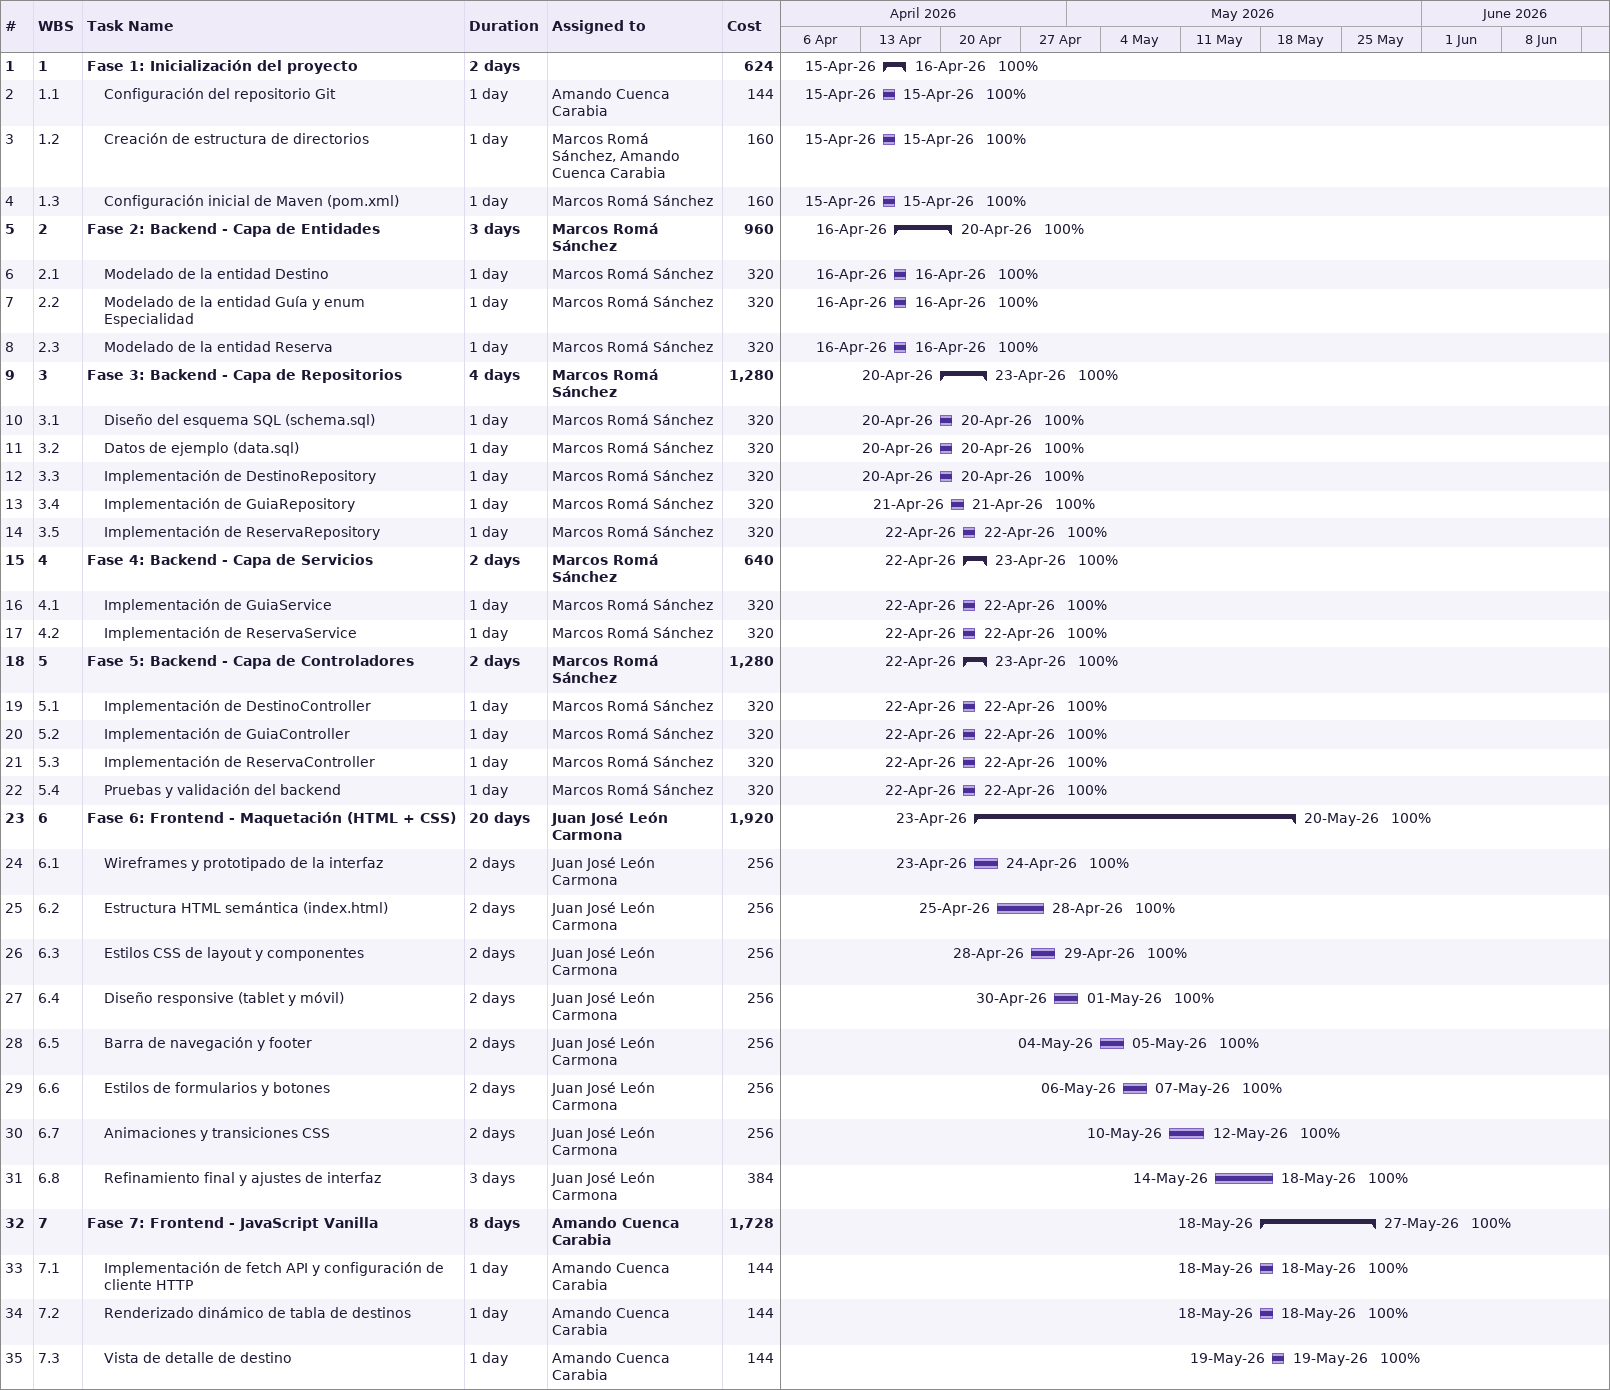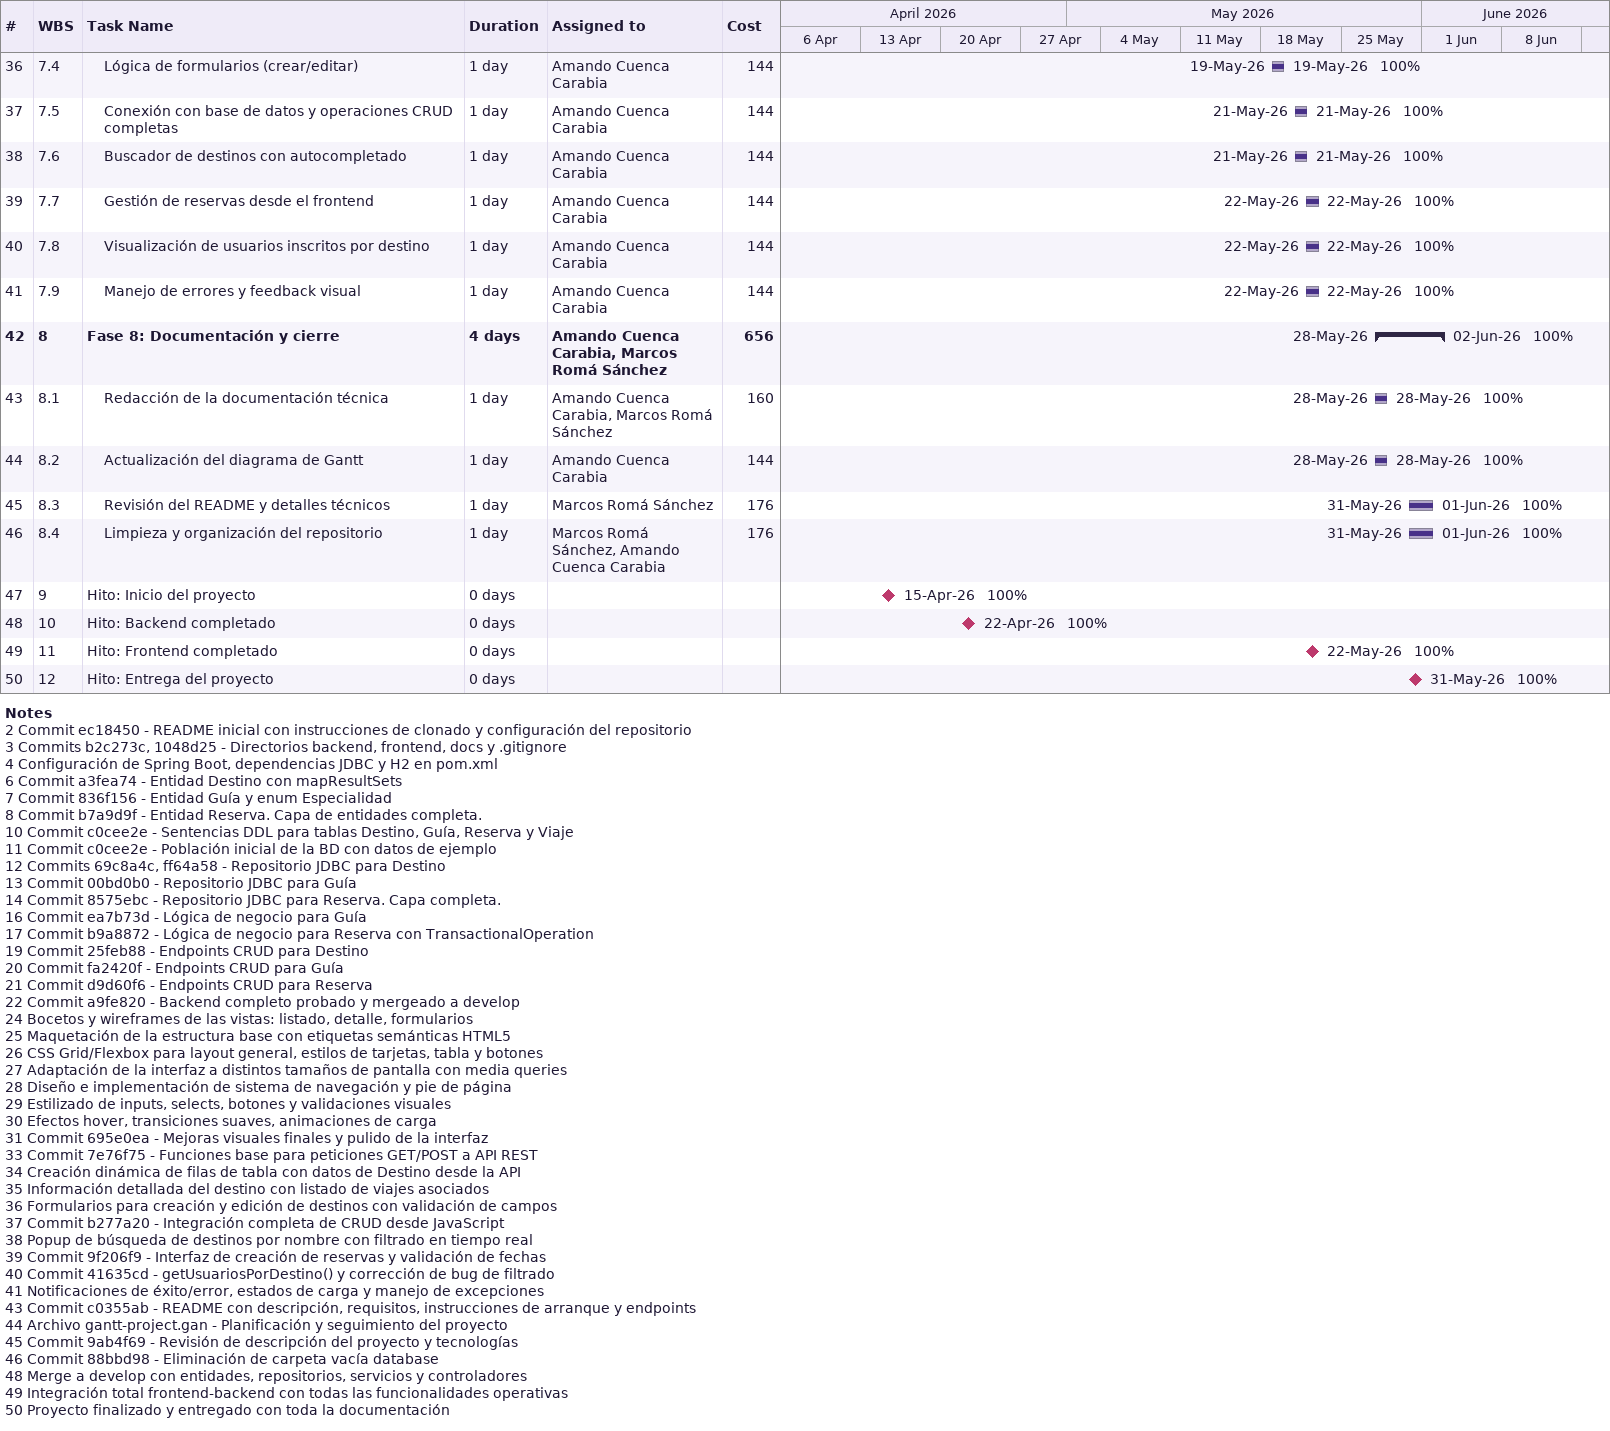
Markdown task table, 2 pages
| ID | WBS | Task | Duration | Start | Finish | Resources | % complete | Cost |
|---|---|---|---|---|---|---|---|---|
| 1 | 1 | **Fase 1: Inicialización del proyecto** | 2d | 2026-04-15 | 2026-04-16 |  | 100 | 624 |
| 2 | 1.1 | Configuración del repositorio Git | 1d | 2026-04-15 | 2026-04-15 | Amando Cuenca Carabia | 100 | 144 |
| 3 | 1.2 | Creación de estructura de directorios | 1d | 2026-04-15 | 2026-04-15 | Marcos Romá Sánchez, Amando Cuenca Carabia | 100 | 160 |
| 4 | 1.3 | Configuración inicial de Maven (pom.xml) | 1d | 2026-04-15 | 2026-04-15 | Marcos Romá Sánchez | 100 | 160 |
| 5 | 2 | **Fase 2: Backend - Capa de Entidades** | 3d | 2026-04-16 | 2026-04-20 | Marcos Romá Sánchez | 100 | 960 |
| 6 | 2.1 | Modelado de la entidad Destino | 1d | 2026-04-16 | 2026-04-16 | Marcos Romá Sánchez | 100 | 320 |
| 7 | 2.2 | Modelado de la entidad Guía y enum Especialidad | 1d | 2026-04-16 | 2026-04-16 | Marcos Romá Sánchez | 100 | 320 |
| 8 | 2.3 | Modelado de la entidad Reserva | 1d | 2026-04-16 | 2026-04-16 | Marcos Romá Sánchez | 100 | 320 |
| 9 | 3 | **Fase 3: Backend - Capa de Repositorios** | 4d | 2026-04-20 | 2026-04-23 | Marcos Romá Sánchez | 100 | 1280 |
| 10 | 3.1 | Diseño del esquema SQL (schema.sql) | 1d | 2026-04-20 | 2026-04-20 | Marcos Romá Sánchez | 100 | 320 |
| 11 | 3.2 | Datos de ejemplo (data.sql) | 1d | 2026-04-20 | 2026-04-20 | Marcos Romá Sánchez | 100 | 320 |
| 12 | 3.3 | Implementación de DestinoRepository | 1d | 2026-04-20 | 2026-04-20 | Marcos Romá Sánchez | 100 | 320 |
| 13 | 3.4 | Implementación de GuiaRepository | 1d | 2026-04-21 | 2026-04-21 | Marcos Romá Sánchez | 100 | 320 |
| 14 | 3.5 | Implementación de ReservaRepository | 1d | 2026-04-22 | 2026-04-22 | Marcos Romá Sánchez | 100 | 320 |
| 15 | 4 | **Fase 4: Backend - Capa de Servicios** | 2d | 2026-04-22 | 2026-04-23 | Marcos Romá Sánchez | 100 | 640 |
| 16 | 4.1 | Implementación de GuiaService | 1d | 2026-04-22 | 2026-04-22 | Marcos Romá Sánchez | 100 | 320 |
| 17 | 4.2 | Implementación de ReservaService | 1d | 2026-04-22 | 2026-04-22 | Marcos Romá Sánchez | 100 | 320 |
| 18 | 5 | **Fase 5: Backend - Capa de Controladores** | 2d | 2026-04-22 | 2026-04-23 | Marcos Romá Sánchez | 100 | 1280 |
| 19 | 5.1 | Implementación de DestinoController | 1d | 2026-04-22 | 2026-04-22 | Marcos Romá Sánchez | 100 | 320 |
| 20 | 5.2 | Implementación de GuiaController | 1d | 2026-04-22 | 2026-04-22 | Marcos Romá Sánchez | 100 | 320 |
| 21 | 5.3 | Implementación de ReservaController | 1d | 2026-04-22 | 2026-04-22 | Marcos Romá Sánchez | 100 | 320 |
| 22 | 5.4 | Pruebas y validación del backend | 1d | 2026-04-22 | 2026-04-22 | Marcos Romá Sánchez | 100 | 320 |
| 23 | 6 | **Fase 6: Frontend - Maquetación (HTML + CSS)** | 20d | 2026-04-23 | 2026-05-20 | Juan José León Carmona | 100 | 1920 |
| 24 | 6.1 | Wireframes y prototipado de la interfaz | 2d | 2026-04-23 | 2026-04-24 | Juan José León Carmona | 100 | 256 |
| 25 | 6.2 | Estructura HTML semántica (index.html) | 2d | 2026-04-25 | 2026-04-28 | Juan José León Carmona | 100 | 256 |
| 26 | 6.3 | Estilos CSS de layout y componentes | 2d | 2026-04-28 | 2026-04-29 | Juan José León Carmona | 100 | 256 |
| 27 | 6.4 | Diseño responsive (tablet y móvil) | 2d | 2026-04-30 | 2026-05-01 | Juan José León Carmona | 100 | 256 |
| 28 | 6.5 | Barra de navegación y footer | 2d | 2026-05-04 | 2026-05-05 | Juan José León Carmona | 100 | 256 |
| 29 | 6.6 | Estilos de formularios y botones | 2d | 2026-05-06 | 2026-05-07 | Juan José León Carmona | 100 | 256 |
| 30 | 6.7 | Animaciones y transiciones CSS | 2d | 2026-05-10 | 2026-05-12 | Juan José León Carmona | 100 | 256 |
| 31 | 6.8 | Refinamiento final y ajustes de interfaz | 3d | 2026-05-14 | 2026-05-18 | Juan José León Carmona | 100 | 384 |
| 32 | 7 | **Fase 7: Frontend - JavaScript Vanilla** | 8d | 2026-05-18 | 2026-05-27 | Amando Cuenca Carabia | 100 | 1728 |
| 33 | 7.1 | Implementación de fetch API y configuración de cliente HTTP | 1d | 2026-05-18 | 2026-05-18 | Amando Cuenca Carabia | 100 | 144 |
| 34 | 7.2 | Renderizado dinámico de tabla de destinos | 1d | 2026-05-18 | 2026-05-18 | Amando Cuenca Carabia | 100 | 144 |
| 35 | 7.3 | Vista de detalle de destino | 1d | 2026-05-19 | 2026-05-19 | Amando Cuenca Carabia | 100 | 144 |
| 36 | 7.4 | Lógica de formularios (crear/editar) | 1d | 2026-05-19 | 2026-05-19 | Amando Cuenca Carabia | 100 | 144 |
| 37 | 7.5 | Conexión con base de datos y operaciones CRUD completas | 1d | 2026-05-21 | 2026-05-21 | Amando Cuenca Carabia | 100 | 144 |
| 38 | 7.6 | Buscador de destinos con autocompletado | 1d | 2026-05-21 | 2026-05-21 | Amando Cuenca Carabia | 100 | 144 |
| 39 | 7.7 | Gestión de reservas desde el frontend | 1d | 2026-05-22 | 2026-05-22 | Amando Cuenca Carabia | 100 | 144 |
| 40 | 7.8 | Visualización de usuarios inscritos por destino | 1d | 2026-05-22 | 2026-05-22 | Amando Cuenca Carabia | 100 | 144 |
| 41 | 7.9 | Manejo de errores y feedback visual | 1d | 2026-05-22 | 2026-05-22 | Amando Cuenca Carabia | 100 | 144 |
| 42 | 8 | **Fase 8: Documentación y cierre** | 4d | 2026-05-28 | 2026-06-02 | Amando Cuenca Carabia, Marcos Romá Sánchez | 100 | 656 |
| 43 | 8.1 | Redacción de la documentación técnica | 1d | 2026-05-28 | 2026-05-28 | Amando Cuenca Carabia, Marcos Romá Sánchez | 100 | 160 |
| 44 | 8.2 | Actualización del diagrama de Gantt | 1d | 2026-05-28 | 2026-05-28 | Amando Cuenca Carabia | 100 | 144 |
| 45 | 8.3 | Revisión del README y detalles técnicos | 1d | 2026-05-31 | 2026-06-01 | Marcos Romá Sánchez | 100 | 176 |
| 46 | 8.4 | Limpieza y organización del repositorio | 1d | 2026-05-31 | 2026-06-01 | Marcos Romá Sánchez, Amando Cuenca Carabia | 100 | 176 |
| 47 | 9 | Hito: Inicio del proyecto | 0d | 2026-04-15 | 2026-04-15 |  | 100 |  |
| 48 | 10 | Hito: Backend completado | 0d | 2026-04-22 | 2026-04-22 |  | 100 |  |
| 49 | 11 | Hito: Frontend completado | 0d | 2026-05-22 | 2026-05-22 |  | 100 |  |
| 50 | 12 | Hito: Entrega del proyecto | 0d | 2026-05-31 | 2026-05-31 |  | 100 |  |

Notes
- 2: Commit ec18450 - README inicial con instrucciones de clonado y configuración del repositorio
- 3: Commits b2c273c, 1048d25 - Directorios backend, frontend, docs y .gitignore
- 4: Configuración de Spring Boot, dependencias JDBC y H2 en pom.xml
- 6: Commit a3fea74 - Entidad Destino con mapResultSets
- 7: Commit 836f156 - Entidad Guía y enum Especialidad
- 8: Commit b7a9d9f - Entidad Reserva. Capa de entidades completa.
- 10: Commit c0cee2e - Sentencias DDL para tablas Destino, Guía, Reserva y Viaje
- 11: Commit c0cee2e - Población inicial de la BD con datos de ejemplo
- 12: Commits 69c8a4c, ff64a58 - Repositorio JDBC para Destino
- 13: Commit 00bd0b0 - Repositorio JDBC para Guía
- 14: Commit 8575ebc - Repositorio JDBC para Reserva. Capa completa.
- 16: Commit ea7b73d - Lógica de negocio para Guía
- 17: Commit b9a8872 - Lógica de negocio para Reserva con TransactionalOperation
- 19: Commit 25feb88 - Endpoints CRUD para Destino
- 20: Commit fa2420f - Endpoints CRUD para Guía
- 21: Commit d9d60f6 - Endpoints CRUD para Reserva
- 22: Commit a9fe820 - Backend completo probado y mergeado a develop
- 24: Bocetos y wireframes de las vistas: listado, detalle, formularios
- 25: Maquetación de la estructura base con etiquetas semánticas HTML5
- 26: CSS Grid/Flexbox para layout general, estilos de tarjetas, tabla y botones
- 27: Adaptación de la interfaz a distintos tamaños de pantalla con media queries
- 28: Diseño e implementación de sistema de navegación y pie de página
- 29: Estilizado de inputs, selects, botones y validaciones visuales
- 30: Efectos hover, transiciones suaves, animaciones de carga
- 31: Commit 695e0ea - Mejoras visuales finales y pulido de la interfaz
- 33: Commit 7e76f75 - Funciones base para peticiones GET/POST a API REST
- 34: Creación dinámica de filas de tabla con datos de Destino desde la API
- 35: Información detallada del destino con listado de viajes asociados
- 36: Formularios para creación y edición de destinos con validación de campos
- 37: Commit b277a20 - Integración completa de CRUD desde JavaScript
- 38: Popup de búsqueda de destinos por nombre con filtrado en tiempo real
- 39: Commit 9f206f9 - Interfaz de creación de reservas y validación de fechas
- 40: Commit 41635cd - getUsuariosPorDestino() y corrección de bug de filtrado
- 41: Notificaciones de éxito/error, estados de carga y manejo de excepciones
- 43: Commit c0355ab - README con descripción, requisitos, instrucciones de arranque y endpoints
- 44: Archivo gantt-project.gan - Planificación y seguimiento del proyecto
- 45: Commit 9ab4f69 - Revisión de descripción del proyecto y tecnologías
- 46: Commit 88bbd98 - Eliminación de carpeta vacía database
- 48: Merge a develop con entidades, repositorios, servicios y controladores
- 49: Integración total frontend-backend con todas las funcionalidades operativas
- 50: Proyecto finalizado y entregado con toda la documentación
